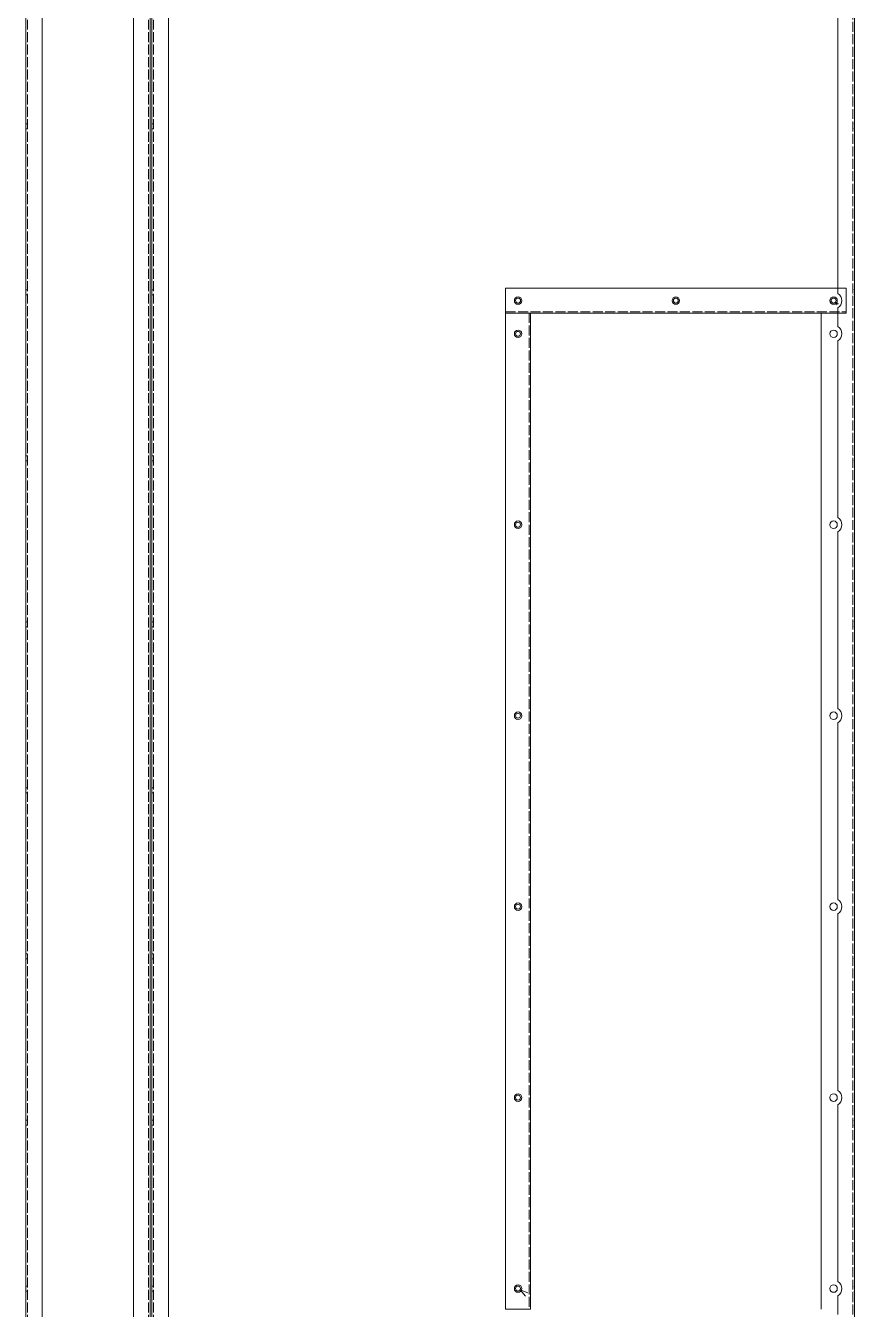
# Model space of a CAD drawing. Header units: millimetres. Extents: x -17070 to 43320, y -291348 to 36448.
# Drawn here: x 22200 to 23198, y 22708 to 24254 of the extents above; entities that cross this region are included whole.
import ezdxf

# ---------------------------------------------------------------- set-up
doc = ezdxf.new("R2010")
doc.units = ezdxf.units.MM
doc.linetypes.add('DASHED', pattern=[15, 12, -3])

# ---------------------------------------------------------------- blocks, each defined once
blk = doc.blocks.new('235465')
at = {"color": 7, "lineweight": 13}
for p, q in [((158476.7, 41706.6), (159676.7, 41706.6)), ((159676.7, 41676.6), (158476.7, 41676.6))]:
    blk.add_line(p, q, dxfattribs=at)
at = {"color": 7, "lineweight": 13, "ltscale": 0.014}
for p, q in [((158476.7, 41703.8), (158476.7, 41706.6)), ((159676.7, 41703.8), (159676.7, 41706.6))]:
    blk.add_line(p, q, dxfattribs=at)
at = {"color": 7, "linetype": 'DASHED', "lineweight": 13}
blk.add_line((158476.7, 41705), (159676.7, 41705), dxfattribs=at)
at = {"color": 7, "lineweight": 13, "ltscale": 0.136}
for p, q in [((158476.7, 41703.8), (158476.7, 41676.6)), ((159676.7, 41676.6), (159676.7, 41703.8))]:
    blk.add_line(p, q, dxfattribs=at)
at = {"color": 7, "linetype": 'DASHED', "lineweight": 13, "ltscale": 0.008}
for p, q in [((159001.7, 41706.6), (159001.7, 41705)), ((159151.7, 41706.6), (159151.7, 41705))]:
    blk.add_line(p, q, dxfattribs=at)
at = {"color": 7, "lineweight": 13}
blk.add_lwpolyline([(159656.7, 41703.6), (159653.1, 41694.3), (159660.9, 41700.6)], dxfattribs=at)
for centre in [(158501.7, 41691.6), (158731.7, 41691.6), (158961.7, 41691.6), (159191.7, 41691.6), (159421.7, 41691.6), (159651.7, 41691.6)]:
    blk.add_circle(centre, 3, dxfattribs=at)
blk = doc.blocks.new('3425346')
at = {"color": 7, "lineweight": 13}
for p, q in [((155016.9, 41125), (155426.9, 41125)), ((155016.9, 41095), (155426.9, 41095))]:
    blk.add_line(p, q, dxfattribs=at)
at = {"color": 7, "lineweight": 13, "ltscale": 0.035}
for p, q in [((155016.9, 41122.2), (155016.9, 41125)), ((155426.9, 41122.2), (155426.9, 41125))]:
    blk.add_line(p, q, dxfattribs=at)
at = {"color": 7, "linetype": 'DASHED', "lineweight": 13}
blk.add_line((155016.9, 41123.4), (155426.9, 41123.4), dxfattribs=at)
at = {"color": 7, "lineweight": 13, "ltscale": 0.34}
for p, q in [((155016.9, 41122.2), (155016.9, 41095)), ((155426.9, 41095), (155426.9, 41122.2))]:
    blk.add_line(p, q, dxfattribs=at)
at = {"color": 7, "lineweight": 13}
blk.add_lwpolyline([(155416.2, 41115.3), (155414.3, 41111.8), (155417.7, 41113.9)], dxfattribs=at)
for centre in [(155031.9, 41110), (155221.9, 41110), (155411.9, 41110)]:
    blk.add_circle(centre, 3, dxfattribs=at)
blk = doc.blocks.new('568596')
at = {"color": 7, "lineweight": 13}
for p, q in [((173046.2, 17464.9), (169551.6, 17464.9)), ((170022.9, 17008.9), (171222.9, 17008.9)), ((169551.6, 16618.9), (173046.2, 16618.9))]:
    blk.add_line(p, q, dxfattribs=at)
at = {"color": 7, "linetype": 'DASHED', "lineweight": 13}
for p, q in [((173046.2, 17462.9), (169551.6, 17462.9)), ((170044.9, 17464.9), (170044.9, 17462.9)), ((170050.9, 17464.9), (170050.9, 17462.9)), ((170244.9, 17464.9), (170244.9, 17462.9)), ((170250.9, 17464.9), (170250.9, 17462.9)), ((170444.9, 17464.9), (170444.9, 17462.9)), ((170450.9, 17464.9), (170450.9, 17462.9)), ((170644.9, 17464.9), (170644.9, 17462.9)), ((170650.9, 17464.9), (170650.9, 17462.9)), ((170844.9, 17464.9), (170844.9, 17462.9)), ((170850.9, 17464.9), (170850.9, 17462.9)), ((171044.9, 17464.9), (171044.9, 17462.9)), ((171050.9, 17464.9), (171050.9, 17462.9)), ((171244.9, 17464.9), (171244.9, 17462.9)), ((171250.9, 17464.9), (171250.9, 17462.9)), ((171444.9, 17464.9), (171444.9, 17462.9)), ((171450.9, 17464.9), (171450.9, 17462.9)), ((169551.6, 16620.9), (173046.2, 16620.9))]:
    blk.add_line(p, q, dxfattribs=at)
at = {"color": 7, "lineweight": 13, "ltscale": 0.058667}
for p, q in [((173046.2, 17444.9), (169551.6, 17444.9)), ((171222.9, 16658.9), (171222.9, 17008.9)), ((170022.9, 16658.9), (171222.9, 16658.9)), ((170016.6, 16638.9), (170039.2, 16638.9)), ((170056.6, 16638.9), (170269.2, 16638.9)), ((170286.6, 16638.9), (170499.2, 16638.9)), ((170516.6, 16638.9), (170729.2, 16638.9)), ((170746.6, 16638.9), (170959.2, 16638.9)), ((170976.6, 16638.9), (171189.2, 16638.9)), ((171206.6, 16638.9), (171229.2, 16638.9)), ((171246.6, 16638.9), (172998.7, 16638.9))]:
    blk.add_line(p, q, dxfattribs=at)
at = {"color": 7, "linetype": 'DASHED', "lineweight": 13, "ltscale": 0.003333}
for p, q in [((170044.9, 16620.9), (170044.9, 16618.9)), ((170050.9, 16620.9), (170050.9, 16618.9)), ((170244.9, 16620.9), (170244.9, 16618.9)), ((170250.9, 16620.9), (170250.9, 16618.9)), ((170444.9, 16620.9), (170444.9, 16618.9)), ((170450.9, 16620.9), (170450.9, 16618.9)), ((170644.9, 16620.9), (170644.9, 16618.9)), ((170650.9, 16620.9), (170650.9, 16618.9)), ((170844.9, 16620.9), (170844.9, 16618.9)), ((170850.9, 16620.9), (170850.9, 16618.9)), ((171044.9, 16620.9), (171044.9, 16618.9)), ((171050.9, 16620.9), (171050.9, 16618.9)), ((171244.9, 16620.9), (171244.9, 16618.9)), ((171250.9, 16620.9), (171250.9, 16618.9)), ((171444.9, 16620.9), (171444.9, 16618.9)), ((171450.9, 16620.9), (171450.9, 16618.9))]:
    blk.add_line(p, q, dxfattribs=at)
at = {"color": 7, "lineweight": 13}
for centre in [(170047.9, 17023.9), (170277.9, 17023.9), (170507.9, 17023.9), (170737.9, 17023.9), (170967.9, 17023.9), (171197.9, 17023.9), (171237.9, 17023.9), (171237.9, 16833.9)]:
    blk.add_circle(centre, 4.5, dxfattribs=at)
at = {"color": 7, "lineweight": 13, "ltscale": 0.058667}
for centre in [(170047.9, 16643.9), (170277.9, 16643.9), (170507.9, 16643.9), (170737.9, 16643.9), (170967.9, 16643.9), (171197.9, 16643.9), (171237.9, 16643.9)]:
    blk.add_circle(centre, 4.5, dxfattribs=at)
for centre in [(170047.9, 16643.9), (170277.9, 16643.9), (170507.9, 16643.9), (170737.9, 16643.9), (170967.9, 16643.9), (171197.9, 16643.9), (171237.9, 16643.9)]:
    blk.add_arc(centre, 10, 209.9997, 330.0003, dxfattribs=at)
blk = doc.blocks.new('1')
at = {"lineweight": 20}
blk.add_line((22199.8, 25733.2), (22199.8, 22133.2), dxfattribs=at)
at = {"color": 7, "lineweight": 20}
for p, q in [((22199.8, 25731.5), (22199.8, 22236.9)), ((22349.8, 25731.5), (22349.8, 22236.9))]:
    blk.add_line(p, q, dxfattribs=at)
at = {"color": 7, "linetype": 'DASHED', "lineweight": 20}
for p, q in [((22201.8, 25731.5), (22201.8, 22236.9)), ((22347.8, 25731.5), (22347.8, 22236.9)), ((22199.8, 24136.2), (22201.8, 24136.2)), ((22199.8, 24130.2), (22201.8, 24130.2)), ((22199.8, 23936.2), (22201.8, 23936.2)), ((22199.8, 23930.2), (22201.8, 23930.2)), ((22199.8, 23736.2), (22201.8, 23736.2)), ((22199.8, 23730.2), (22201.8, 23730.2)), ((22199.8, 23536.2), (22201.8, 23536.2)), ((22199.8, 23530.2), (22201.8, 23530.2)), ((22199.8, 23336.2), (22201.8, 23336.2)), ((22199.8, 23330.2), (22201.8, 23330.2)), ((22199.8, 23136.2), (22201.8, 23136.2)), ((22199.8, 23130.2), (22201.8, 23130.2)), ((22199.8, 22936.2), (22201.8, 22936.2)), ((22199.8, 22930.2), (22201.8, 22930.2)), ((22199.8, 22736.2), (22201.8, 22736.2)), ((22199.8, 22730.2), (22201.8, 22730.2))]:
    blk.add_line(p, q, dxfattribs=at)
at = {"color": 7, "lineweight": 20, "ltscale": 0.058667}
for p, q in [((22329.8, 25731.5), (22329.8, 22236.9)), ((22219.8, 25684), (22219.8, 22621.4))]:
    blk.add_line(p, q, dxfattribs=at)
at = {"lineweight": 20, "ltscale": 7.5}
for name, p, rotation in [('568596', (39816.7, -147314.7), 90), ('235465', (-18898.9, 182384.9), 270)]:
    blk.add_blockref(name, p, dxfattribs=dict(at, rotation=rotation))
at = {"lineweight": 20, "ltscale": 7.5, "xscale": -1, "rotation": 180}
blk.add_blockref('3425346', (-132239.1, 65033.2), dxfattribs=at)

msp = doc.modelspace()

# ---------------------------------------------------------------- block references
msp.add_blockref('1', (0, 0))

doc.saveas('drawing.dxf')
